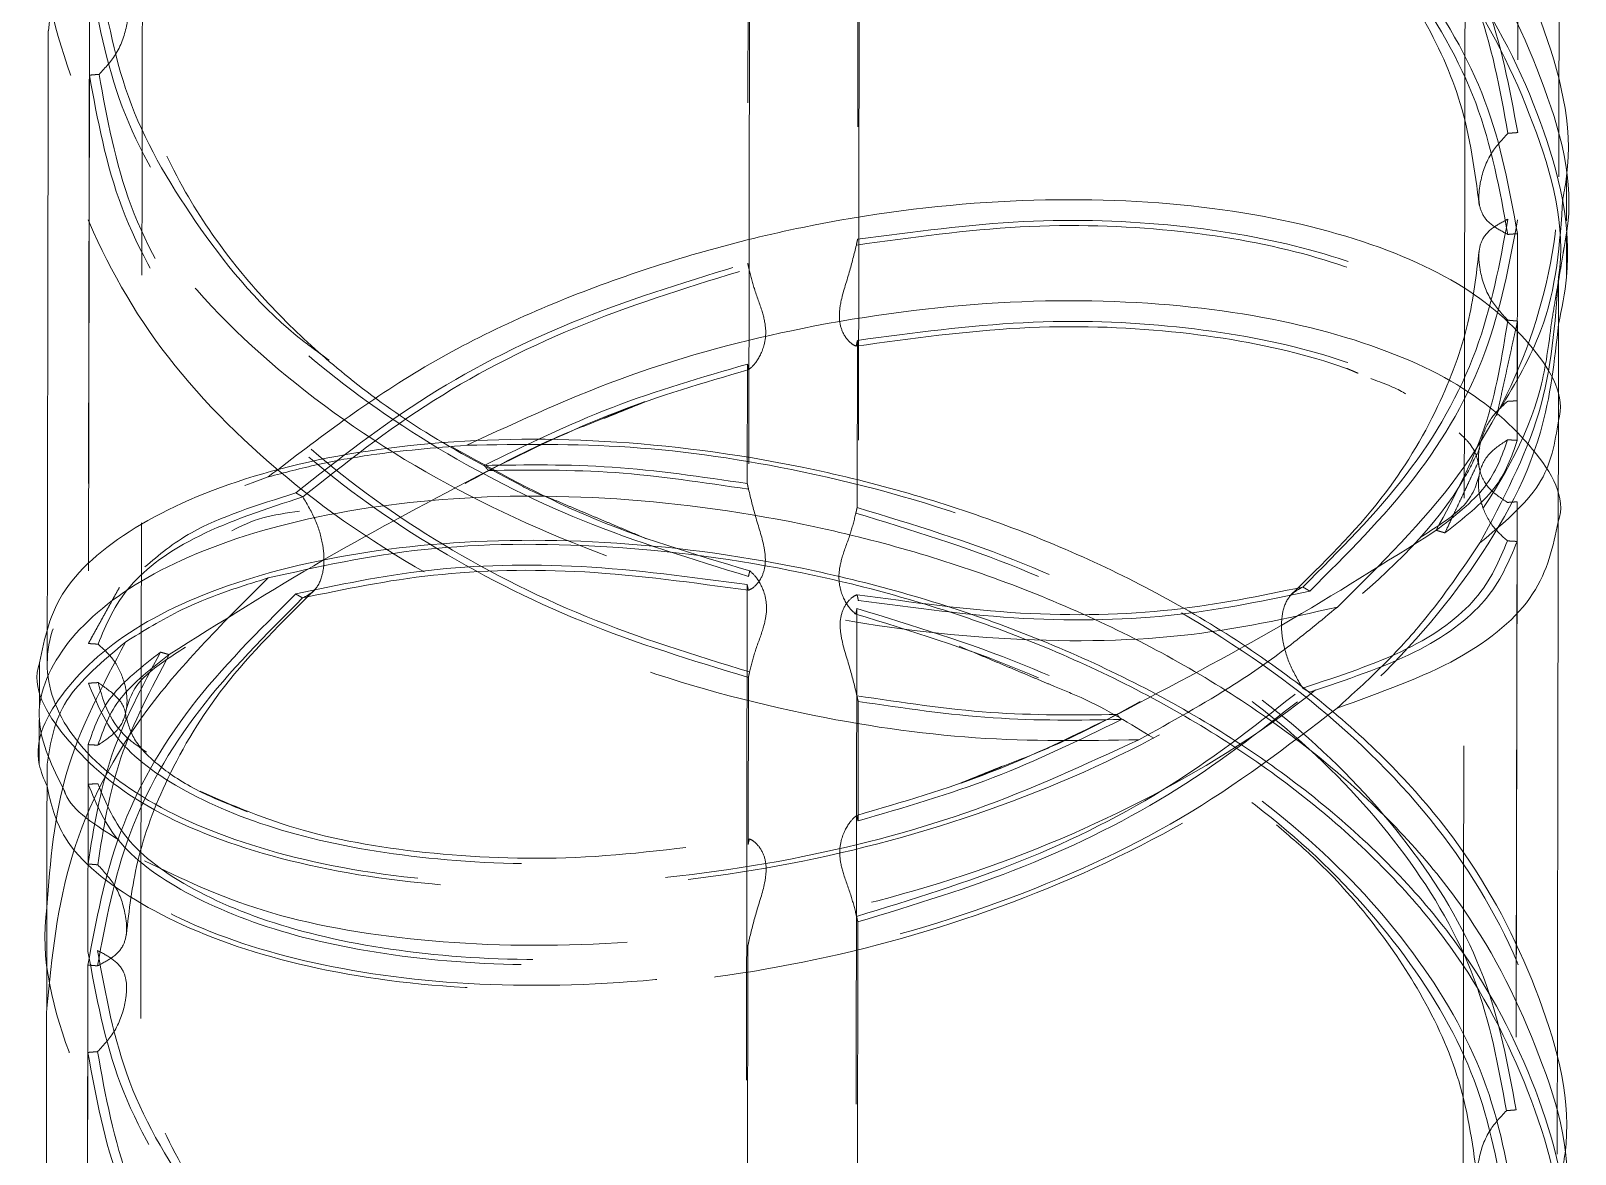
# Model space of a CAD drawing. Header units: millimetres. Extents: x 11 to 421, y 5 to 275.
# Drawn here: x 154.22 to 158.176, y 80.495 to 83.374 of the extents above; entities that cross this region are included whole.
import ezdxf

# ---------------------------------------------------------------- set-up
doc = ezdxf.new("R2010")
doc.units = ezdxf.units.MM
doc.linetypes.add('HIDDEN', pattern=[1.905, 1.27, -0.635])

msp = doc.modelspace()

# ---------------------------------------------------------------- linework, layer by layer
at = {"color": 7, "linetype": 'HIDDEN', "lineweight": 0}
for p, q in [((158.0315, 84.6714), (158.0289, 83.1132)), ((158.0316, 84.5698), (158.0288, 82.8893)), ((156.0592, 84.4593), (156.0565, 82.7788)), ((156.3406, 84.3978), (156.338, 82.8397)), ((156.3427, 83.5948), (156.34, 81.9143)), ((156.0611, 83.5339), (156.0586, 81.9758)), ((154.3703, 83.4843), (154.3676, 81.8038)), ((154.3702, 83.2603), (154.3677, 81.7022)), ((158.0285, 82.8542), (158.0278, 82.426)), ((158.0284, 82.6302), (158.0279, 82.3244)), ((156.3376, 82.5807), (156.3369, 82.1524)), ((156.056, 82.5198), (156.0555, 82.2139)), ((158.0274, 82.167), (158.0249, 80.6088)), ((158.0275, 82.0654), (158.0248, 80.3848)), ((156.0551, 81.9549), (156.0524, 80.2744)), ((156.3365, 81.8934), (156.334, 80.3352)), ((156.0582, 81.7168), (156.0575, 81.2885)), ((156.3396, 81.6553), (156.3391, 81.3494)), ((154.3672, 81.5448), (154.3667, 81.2389)), ((154.3673, 81.4432), (154.3666, 81.0149)), ((156.3386, 81.0904), (156.3359, 79.4099)), ((156.0571, 81.0295), (156.0545, 79.4714)), ((154.3663, 80.9799), (154.3635, 79.2994)), ((154.3662, 80.7559), (154.3636, 79.1978))]:
    msp.add_line(p, q, dxfattribs=at)
for points in [[(154.4706, 61.7929), (154.5338, 100.5951)], [(157.9221, 100.5916), (157.8589, 61.7894)], [(154.3702, 83.2603), (154.3951, 83.2624)], [(158.0289, 83.1132), (158.0041, 83.1112)], [(156.338, 82.8397), (156.3349, 82.825)], [(158.0037, 82.8521), (158.0285, 82.8542)], [(158.1257, 82.6867), (158.1537, 82.8531)], [(156.0596, 82.7647), (156.0565, 82.7788)], [(157.9755, 82.3884), (158.0284, 82.6302)], [(158.0284, 82.6302), (158.0036, 82.6324)], [(156.3344, 82.566), (156.3376, 82.5807)], [(156.056, 82.5198), (156.0592, 82.5057)], [(157.5901, 82.5092), (157.6204, 82.4963)], [(155.6881, 82.3809), (155.793, 82.4233)], [(158.003, 82.4244), (158.0278, 82.426)], [(158.0279, 82.3244), (158.0031, 82.326)], [(155.3925, 82.2472), (155.3814, 82.2602)], [(157.8426, 82.0874), (157.9262, 82.2651)], [(156.0555, 82.2139), (156.0587, 82.1992)], [(154.8992, 82.1899), (154.9169, 82.1796)], [(155.7968, 82.0725), (155.5523, 82.1755)], [(158.0274, 82.167), (158.0026, 82.1654)], [(156.3337, 82.1383), (156.3369, 82.1524)], [(157.8202, 82.0939), (157.8426, 82.0874)], [(158.0027, 82.0669), (158.0275, 82.0654)], [(156.0586, 81.9758), (156.0618, 81.9899)], [(154.4471, 81.9477), (154.3676, 81.8038)], [(154.8988, 81.9308), (154.9165, 81.9206)], [(156.0583, 81.9402), (156.0551, 81.9549)], [(156.3368, 81.9289), (156.34, 81.9143)], [(157.4963, 81.9383), (157.4786, 81.9486)], [(156.3365, 81.8934), (156.3333, 81.8793)], [(154.2623, 81.8101), (154.2623, 81.7539)], [(154.3924, 81.8022), (154.3676, 81.8038)], [(154.5749, 81.7753), (154.5525, 81.7817)], [(156.5983, 81.7967), (156.8428, 81.6937)], [(156.0614, 81.7309), (156.0582, 81.7168)], [(154.3677, 81.7022), (154.3925, 81.7037)], [(157.4959, 81.6793), (157.4782, 81.6896)], [(156.3396, 81.6553), (156.3364, 81.6699)], [(157.0026, 81.6219), (157.0138, 81.609)], [(154.3672, 81.5448), (154.392, 81.5432)], [(156.707, 81.4883), (156.6021, 81.4458)], [(154.3921, 81.4447), (154.3673, 81.4432)], [(156.3391, 81.3494), (156.3359, 81.3635)], [(156.0607, 81.3032), (156.0575, 81.2885)], [(154.3667, 81.2389), (154.3915, 81.2368)], [(156.3355, 81.1045), (156.3386, 81.0904)], [(156.0571, 81.0295), (156.0602, 81.0441)], [(154.3911, 80.9778), (154.3663, 80.9799)], [(154.3662, 80.7559), (154.391, 80.758)], [(158.0249, 80.6088), (158, 80.6067)]]:
    msp.add_open_spline(points, degree=1, dxfattribs=at)
at = {"color": 7, "linetype": 'Continuous', "lineweight": 15}
for points, knots in [([(158.1447, 82.9443), (158.1483, 82.9633), (158.1766, 83.1145), (158.1015, 83.4021), (157.9143, 83.7819), (157.5975, 84.1235), (157.1889, 84.41), (156.712, 84.6291), (156.2005, 84.7729), (155.6888, 84.8389), (155.2121, 84.8296), (154.8021, 84.7526), (154.4901, 84.6205), (154.2854, 84.4496), (154.2596, 84.3222), (154.2467, 84.2587)], [0, 0, 0, 0, 0.011837, 0.094219, 0.176597, 0.258972, 0.341347, 0.423725, 0.506107, 0.588497, 0.670896, 0.753306, 0.835717, 0.918116, 1, 1, 1, 1]), ([(158.1537, 82.8531), (158.1538, 82.8539), (158.1763, 82.987), (158.0991, 83.2564), (157.9146, 83.6361), (157.5971, 83.9777), (157.1887, 84.2642), (156.7118, 84.4833), (156.2003, 84.6271), (155.6886, 84.6931), (155.2117, 84.6837), (154.8024, 84.6068), (154.4877, 84.4746), (154.2926, 84.3036), (154.2183, 84.114), (154.2797, 83.992), (154.3097, 83.9325)], [0, 0, 0, 0, 0.000466, 0.077633, 0.154796, 0.231957, 0.309117, 0.38628, 0.463448, 0.540622, 0.617804, 0.694998, 0.772192, 0.849375, 0.926549, 1, 1, 1, 1]), ([(158.1337, 82.6222), (158.1418, 82.6622), (158.1767, 82.8344), (158.103, 83.1431), (157.9133, 83.5229), (157.5972, 83.8645), (157.1885, 84.151), (156.7116, 84.3701), (156.2001, 84.5139), (155.6884, 84.5799), (155.2115, 84.5705), (154.8026, 84.4937), (154.4863, 84.3614), (154.2968, 84.1906), (154.2231, 84.0424), (154.2578, 83.9611), (154.2658, 83.9425)], [0, 0, 0, 0, 0.024014, 0.10337, 0.182721, 0.262069, 0.341418, 0.420769, 0.500125, 0.579487, 0.658859, 0.738241, 0.817624, 0.896996, 0.976358, 1, 1, 1, 1]), ([(154.8322, 84.4762), (154.9606, 84.5051), (155.2175, 84.5629), (155.6948, 84.5679), (156.1998, 84.5024), (156.7065, 84.3587), (157.1784, 84.1409), (157.5827, 83.8563), (157.8966, 83.5171), (158.0806, 83.1402), (158.1532, 82.8732), (158.1337, 82.7413), (158.1336, 82.7408)], [0, 0, 0, 0, 0.1110966, 0.2221774, 0.3332453, 0.4443037, 0.5553556, 0.6664043, 0.777453, 0.8885049, 0.9995634, 1, 1, 1, 1]), ([(154.2652, 83.3738), (154.2784, 83.5055), (154.3048, 83.7694), (154.5025, 84.1492), (154.7223, 84.3672), (154.8322, 84.4762)], [0, 0, 0, 0, 0.332419, 0.666186, 1, 1, 1, 1]), ([(158.1541, 82.8866), (158.1541, 82.9054), (158.1542, 82.9432), (158.1543, 82.9809), (158.1543, 82.9998)], [0, 0, 0, 0, 0.500011, 1, 1, 1, 1]), ([(154.8285, 82.2308), (154.9571, 82.3293), (155.2142, 82.5263), (155.6918, 82.7401), (156.1971, 82.8833), (156.7042, 82.9483), (157.1764, 82.9391), (157.5811, 82.8631), (157.8953, 82.7325), (158.0797, 82.5641), (158.1525, 82.4368), (158.1331, 82.3746), (158.1331, 82.3743)], [0, 0, 0, 0, 0.1111, 0.222183, 0.333254, 0.444315, 0.55537, 0.666421, 0.777473, 0.888528, 0.999589, 1, 1, 1, 1]), ([(158.1539, 82.7408), (158.1539, 82.7597), (158.154, 82.7974), (158.154, 82.8351), (158.1541, 82.854)], [0, 0, 0, 0, 0.499989, 1, 1, 1, 1]), ([(155.3369, 82.3121), (155.4744, 82.3756), (155.7494, 82.5025), (156.2179, 82.626), (156.7035, 82.6895), (157.1761, 82.68), (157.5806, 82.6041), (157.8952, 82.4734), (158.0781, 82.3053), (158.1547, 82.1774), (158.1327, 82.1155), (158.1326, 82.1153)], [0, 0, 0, 0, 0.11337, 0.226694, 0.3555, 0.484299, 0.613094, 0.741889, 0.870688, 0.999494, 1, 1, 1, 1]), ([(158.1328, 82.1153), (158.1329, 82.1585), (158.1331, 82.2448), (158.1332, 82.3312), (158.1333, 82.3743)], [0, 0, 0, 0, 0.499995, 1, 1, 1, 1]), ([(158.1406, 80.4399), (158.1442, 80.4589), (158.1725, 80.6101), (158.0974, 80.8977), (157.9102, 81.2775), (157.5934, 81.6191), (157.1848, 81.9056), (156.708, 82.1247), (156.1964, 82.2685), (155.6847, 82.3345), (155.208, 82.3251), (154.798, 82.2482), (154.486, 82.1161), (154.2813, 81.9452), (154.2555, 81.8178), (154.2427, 81.7543)], [0, 0, 0, 0, 0.011837, 0.094219, 0.176597, 0.258972, 0.341347, 0.423725, 0.506107, 0.588497, 0.670896, 0.753306, 0.835717, 0.918116, 1, 1, 1, 1]), ([(155.5523, 82.1755), (155.5289, 82.184), (155.5046, 82.1928), (155.4831, 82.2048), (155.4825, 82.2052)], [0, 0, 0, 0, 0.968172, 1, 1, 1, 1]), ([(158.1496, 80.3487), (158.1497, 80.3495), (158.1722, 80.4826), (158.095, 80.752), (157.9105, 81.1316), (157.593, 81.4733), (157.1846, 81.7597), (156.7077, 81.9788), (156.1962, 82.1227), (155.6845, 82.1887), (155.2077, 82.1793), (154.7984, 82.1024), (154.4836, 81.9702), (154.2885, 81.7992), (154.2142, 81.6096), (154.2757, 81.4875), (154.3056, 81.428)], [0, 0, 0, 0, 0.000474, 0.077641, 0.154803, 0.231963, 0.309123, 0.386286, 0.463452, 0.540625, 0.617808, 0.695001, 0.772194, 0.849376, 0.926549, 1, 1, 1, 1]), ([(154.9086, 82.1433), (154.8754, 82.1385), (154.8059, 82.1284), (154.7594, 82.1051), (154.7351, 82.0929)], [0, 0, 0, 0, 0.478378, 1, 1, 1, 1]), ([(158.1296, 80.1178), (158.1377, 80.1578), (158.1726, 80.3299), (158.0989, 80.6387), (157.9092, 81.0185), (157.5931, 81.3601), (157.1844, 81.6466), (156.7075, 81.8656), (156.196, 82.0095), (155.6844, 82.0755), (155.2074, 82.0661), (154.7985, 81.9892), (154.4823, 81.857), (154.2927, 81.6862), (154.219, 81.538), (154.2538, 81.4567), (154.2617, 81.438)], [0, 0, 0, 0, 0.024014, 0.10337, 0.182721, 0.262069, 0.341418, 0.420769, 0.500125, 0.579487, 0.658859, 0.738241, 0.817624, 0.896996, 0.976358, 1, 1, 1, 1]), ([(154.8281, 81.9718), (154.9565, 82.0007), (155.2134, 82.0584), (155.6907, 82.0635), (156.1957, 81.998), (156.7024, 81.8543), (157.1743, 81.6364), (157.5786, 81.3519), (157.8925, 81.0126), (158.0766, 80.6357), (158.1492, 80.3688), (158.1296, 80.2369), (158.1296, 80.2364)], [0, 0, 0, 0, 0.111097, 0.222177, 0.333245, 0.444304, 0.555355, 0.666404, 0.777453, 0.888505, 0.999563, 1, 1, 1, 1]), ([(154.2611, 80.8694), (154.2743, 81.0011), (154.3007, 81.265), (154.4984, 81.6448), (154.7182, 81.8628), (154.8281, 81.9718)], [0, 0, 0, 0, 0.332419, 0.666186, 1, 1, 1, 1]), ([(154.463, 81.8075), (154.5087, 81.8362), (154.5821, 81.8821), (154.7097, 81.935), (154.7885, 81.9595), (154.8281, 81.9718)], [0, 0, 0, 0, 0.453025, 0.7254955, 1, 1, 1, 1]), ([(154.2615, 81.1284), (154.2702, 81.2447), (154.2877, 81.4778), (154.4045, 81.6974), (154.463, 81.8075)], [0, 0, 0, 0, 0.49878, 1, 1, 1, 1]), ([(154.2621, 81.4949), (154.2707, 81.5502), (154.288, 81.6613), (154.4046, 81.7587), (154.463, 81.8075)], [0, 0, 0, 0, 0.498779, 1, 1, 1, 1]), ([(154.2423, 81.7539), (154.2422, 81.7351), (154.2422, 81.6973), (154.2421, 81.6596), (154.2421, 81.6407)], [0, 0, 0, 0, 0.500011, 1, 1, 1, 1]), ([(154.242, 81.6081), (154.242, 81.5892), (154.2419, 81.5515), (154.2419, 81.5138), (154.2418, 81.4949)], [0, 0, 0, 0, 0.500011, 1, 1, 1, 1]), ([(154.2612, 81.1283), (154.2612, 81.0852), (154.261, 80.9989), (154.2609, 80.9125), (154.2608, 80.8694)], [0, 0, 0, 0, 0.500103, 1, 1, 1, 1])]:
    msp.add_open_spline(points, degree=3, knots=knots, dxfattribs=at)
at = {"color": 7, "linetype": 'HIDDEN', "lineweight": 0}
for points, knots in [([(155.341, 84.8165), (155.4784, 84.8187), (155.7532, 84.8232), (156.2213, 84.7548), (156.7067, 84.618), (157.1787, 84.3998), (157.5838, 84.1153), (157.8946, 83.7762), (158.0899, 83.3987), (158.1568, 83.0012), (158.0886, 82.6047), (157.8982, 82.2244), (157.6774, 82.0064), (157.567, 81.8973)], [0, 0, 0, 0, 0.081797, 0.16356, 0.256495, 0.349423, 0.44235, 0.535276, 0.628205, 0.721139, 0.814081, 0.907034, 1, 1, 1, 1]), ([(158.0289, 83.1132), (158.008, 83.2276), (157.9662, 83.4563), (157.7781, 83.7796), (157.5098, 84.0726), (157.1667, 84.3223), (156.7708, 84.5257), (156.4843, 84.6131), (156.341, 84.6568)], [0, 0, 0, 0, 0.1667457, 0.3333968, 0.5000001, 0.6666032, 0.8332546, 1, 1, 1, 1]), ([(158.0041, 83.1112), (157.9836, 83.2245), (157.9425, 83.4512), (157.7569, 83.7718), (157.492, 84.0623), (157.1532, 84.3101), (156.7623, 84.5121), (156.4793, 84.5992), (156.3378, 84.6427)], [0, 0, 0, 0, 0.166745, 0.333396, 0.5, 0.666604, 0.833255, 1, 1, 1, 1]), ([(158.0037, 82.8521), (157.9831, 82.9655), (157.942, 83.1922), (157.7565, 83.5127), (157.4916, 83.8033), (157.1527, 84.0511), (156.7618, 84.2531), (156.4789, 84.3402), (156.3374, 84.3837)], [0, 0, 0, 0, 0.166745, 0.333396, 0.5, 0.666604, 0.833255, 1, 1, 1, 1]), ([(158.0285, 82.8542), (158.0076, 82.9686), (157.9658, 83.1973), (157.7777, 83.5206), (157.5094, 83.8135), (157.1663, 84.0633), (156.7704, 84.2667), (156.4839, 84.3541), (156.3406, 84.3978)], [0, 0, 0, 0, 0.1667457, 0.333397, 0.5, 0.666603, 0.8332546, 1, 1, 1, 1]), ([(157.4148, 83.8437), (157.449, 83.8144), (157.5382, 83.7381), (157.6659, 83.594), (157.7949, 83.4047), (157.8978, 83.1782), (157.9192, 83.0143), (157.9305, 82.9274)], [0, 0, 0, 0, 0.109408, 0.284952, 0.492622, 0.7308, 1, 1, 1, 1]), ([(157.567, 81.8973), (157.4386, 81.8685), (157.1817, 81.8107), (156.7044, 81.8056), (156.1994, 81.8712), (155.6927, 82.0149), (155.2208, 82.2327), (154.8165, 82.5173), (154.5026, 82.8565), (154.3186, 83.2335), (154.2459, 83.5002), (154.2655, 83.6323), (154.2655, 83.6328)], [0, 0, 0, 0, 0.111097, 0.222177, 0.333245, 0.444304, 0.555356, 0.666404, 0.777453, 0.888505, 0.999563, 1, 1, 1, 1]), ([(156.0586, 81.9758), (155.9153, 82.0195), (155.6288, 82.1069), (155.2329, 82.3103), (154.8898, 82.56), (154.6215, 82.853), (154.4334, 83.1763), (154.3916, 83.405), (154.3707, 83.5193)], [0, 0, 0, 0, 0.166746, 0.333397, 0.5, 0.666603, 0.833255, 1, 1, 1, 1]), ([(154.3951, 83.2624), (154.4112, 83.2797), (154.4457, 83.3168), (154.4666, 83.3816), (154.4717, 83.4353), (154.4619, 83.4729), (154.4372, 83.4992), (154.4087, 83.5144), (154.3955, 83.5214)], [0, 0, 0, 0, 0.192991, 0.414912, 0.55073, 0.687183, 0.854963, 1, 1, 1, 1]), ([(154.9844, 82.5299), (154.9626, 82.5456), (154.8274, 82.6426), (154.6463, 82.8633), (154.4563, 83.1808), (154.4158, 83.4079), (154.3955, 83.5214)], [0, 0, 0, 0, 0.06021, 0.373356, 0.68659, 1, 1, 1, 1]), ([(155.4825, 82.2052), (155.3971, 82.2504), (155.2373, 82.3348), (155.0403, 82.476), (154.877, 82.6205), (154.7328, 82.7792), (154.6045, 82.969), (154.5013, 83.1954), (154.48, 83.3592), (154.4687, 83.4462)], [0, 0, 0, 0, 0.14987, 0.280372, 0.392349, 0.512123, 0.653815, 0.816325, 1, 1, 1, 1]), ([(157.0582, 81.5571), (156.9208, 81.5549), (156.646, 81.5504), (156.1779, 81.6188), (155.6926, 81.7556), (155.2203, 81.9738), (154.8162, 82.2583), (154.5019, 82.5975), (154.3194, 82.9744), (154.2429, 83.2415), (154.2651, 83.3733), (154.2652, 83.3738)], [0, 0, 0, 0, 0.11337, 0.226694, 0.3555, 0.484299, 0.613094, 0.741889, 0.870688, 0.999495, 1, 1, 1, 1]), ([(156.0582, 81.7168), (155.9149, 81.7605), (155.6283, 81.8479), (155.2325, 82.0513), (154.8894, 82.301), (154.621, 82.5939), (154.433, 82.9173), (154.3912, 83.146), (154.3702, 83.2603)], [0, 0, 0, 0, 0.166746, 0.333397, 0.5, 0.666603, 0.833255, 1, 1, 1, 1]), ([(156.0614, 81.7309), (155.9199, 81.7744), (155.6369, 81.8614), (155.246, 82.0635), (154.9072, 82.3113), (154.6423, 82.6018), (154.4567, 82.9224), (154.4156, 83.1491), (154.3951, 83.2624)], [0, 0, 0, 0, 0.166745, 0.333396, 0.5, 0.666604, 0.833255, 1, 1, 1, 1]), ([(158.0041, 83.1112), (157.988, 83.0939), (157.9535, 83.0568), (157.9326, 82.992), (157.9275, 82.9383), (157.9373, 82.9007), (157.962, 82.8744), (157.9905, 82.8592), (158.0037, 82.8521)], [0, 0, 0, 0, 0.192991, 0.414919, 0.550736, 0.687181, 0.854968, 1, 1, 1, 1]), ([(157.9845, 82.4057), (158.0232, 82.4712), (158.1246, 82.6433), (158.137, 82.8292), (158.1447, 82.9443)], [0, 0, 0, 0, 0.3810895, 1, 1, 1, 1]), ([(156.3349, 82.825), (156.4765, 82.8444), (156.7596, 82.8832), (157.1508, 82.8696), (157.4899, 82.81), (157.7551, 82.7079), (157.941, 82.5757), (157.9823, 82.4749), (158.003, 82.4244)], [0, 0, 0, 0, 0.166745, 0.333396, 0.5, 0.666604, 0.833255, 1, 1, 1, 1]), ([(156.338, 82.8397), (156.4815, 82.8588), (156.7682, 82.8971), (157.1643, 82.8819), (157.5078, 82.8203), (157.7764, 82.7156), (157.9648, 82.5805), (158.0068, 82.4775), (158.0278, 82.426)], [0, 0, 0, 0, 0.166746, 0.333397, 0.5, 0.666603, 0.833254, 1, 1, 1, 1]), ([(157.4786, 81.9486), (157.5723, 82.0423), (157.7596, 82.2297), (157.9413, 82.5523), (157.9831, 82.7784), (158.004, 82.8914)], [0, 0, 0, 0, 0.333482, 0.666785, 1, 1, 1, 1]), ([(157.4963, 81.9383), (157.5912, 82.0328), (157.7809, 82.2218), (157.965, 82.5472), (158.0076, 82.7752), (158.0288, 82.8893)], [0, 0, 0, 0, 0.333483, 0.666785, 1, 1, 1, 1]), ([(158.0036, 82.6324), (157.9876, 82.6497), (157.9531, 82.6869), (157.9324, 82.7518), (157.9275, 82.8055), (157.9374, 82.8431), (157.9622, 82.8693), (157.9908, 82.8844), (158.004, 82.8914)], [0, 0, 0, 0, 0.192989, 0.415246, 0.551026, 0.687448, 0.85499, 1, 1, 1, 1]), ([(156.3349, 82.825), (156.3292, 82.8017), (156.317, 82.7517), (156.2947, 82.6877), (156.2892, 82.6342), (156.3, 82.596), (156.3211, 82.5718), (156.3302, 82.5679), (156.3344, 82.566)], [0, 0, 0, 0, 0.192989, 0.414912, 0.550731, 0.687183, 0.854963, 1, 1, 1, 1]), ([(157.9301, 82.8107), (157.923, 82.7489), (157.9077, 82.6155), (157.8269, 82.4002), (157.6844, 82.161), (157.53, 82.0089), (157.4482, 81.9283)], [0, 0, 0, 0, 0.200739, 0.433698, 0.699689, 1, 1, 1, 1]), ([(154.8992, 82.1899), (155.0085, 82.276), (155.227, 82.4482), (155.6273, 82.6484), (155.9134, 82.7353), (156.0565, 82.7788)], [0, 0, 0, 0, 0.333483, 0.666784, 1, 1, 1, 1]), ([(154.9169, 82.1796), (155.0248, 82.2651), (155.2406, 82.436), (155.6359, 82.6348), (155.9184, 82.7214), (156.0596, 82.7647)], [0, 0, 0, 0, 0.333482, 0.666784, 1, 1, 1, 1]), ([(156.0592, 82.5057), (156.0649, 82.5104), (156.0771, 82.5206), (156.0994, 82.5606), (156.1049, 82.6082), (156.0941, 82.6579), (156.073, 82.7106), (156.0639, 82.7475), (156.0596, 82.7647)], [0, 0, 0, 0, 0.192997, 0.415247, 0.551029, 0.68745, 0.854995, 1, 1, 1, 1]), ([(158.1336, 82.7408), (158.1249, 82.6245), (158.1074, 82.3914), (157.9907, 82.1717), (157.9322, 82.0616)], [0, 0, 0, 0, 0.498779, 1, 1, 1, 1]), ([(154.2617, 81.438), (154.272, 81.3933), (154.2967, 81.2849), (154.4877, 81.1309), (154.7983, 80.9978), (155.2089, 80.92), (155.6857, 80.9095), (156.1977, 80.9743), (156.7097, 81.1171), (157.1866, 81.3352), (157.5975, 81.6209), (157.9081, 81.9621), (158.0988, 82.3031), (158.1235, 82.5293), (158.1337, 82.6222)], [0, 0, 0, 0, 0.061583, 0.149294, 0.237003, 0.324711, 0.412422, 0.500138, 0.587861, 0.675595, 0.763341, 0.851087, 0.938821, 1, 1, 1, 1]), ([(154.5118, 81.2472), (154.6062, 81.2014), (154.7971, 81.1086), (155.2104, 81.0337), (155.6855, 81.0226), (156.1979, 81.0875), (156.7099, 81.2302), (157.1867, 81.4484), (157.5982, 81.734), (157.9063, 82.0755), (158.0848, 82.3806), (158.1084, 82.5695), (158.1154, 82.6255)], [0, 0, 0, 0, 0.1038264, 0.2102323, 0.3166412, 0.4230563, 0.5294805, 0.6359169, 0.7423685, 0.8488201, 0.9552565, 1, 1, 1, 1]), ([(156.3344, 82.566), (156.476, 82.5854), (156.7592, 82.6242), (157.1504, 82.6105), (157.4895, 82.551), (157.7547, 82.4489), (157.9406, 82.3167), (157.9819, 82.2159), (158.0026, 82.1654)], [0, 0, 0, 0, 0.1667453, 0.3333962, 0.5, 0.6666038, 0.8332552, 1, 1, 1, 1]), ([(156.3376, 82.5807), (156.481, 82.5998), (156.7678, 82.6381), (157.1639, 82.6229), (157.5073, 82.5613), (157.776, 82.4566), (157.9644, 82.3215), (158.0064, 82.2185), (158.0274, 82.167)], [0, 0, 0, 0, 0.166746, 0.333397, 0.5, 0.666603, 0.833254, 1, 1, 1, 1]), ([(157.8202, 82.0939), (157.8668, 82.1812), (157.9601, 82.3556), (157.9891, 82.5402), (158.0036, 82.6324)], [0, 0, 0, 0, 0.500408, 1, 1, 1, 1]), ([(155.3814, 82.2602), (155.4894, 82.3129), (155.7054, 82.4183), (155.9392, 82.486), (156.056, 82.5198)], [0, 0, 0, 0, 0.50041, 1, 1, 1, 1]), ([(155.3925, 82.2472), (155.4992, 82.2997), (155.7126, 82.4045), (155.9438, 82.472), (156.0592, 82.5057)], [0, 0, 0, 0, 0.500409, 1, 1, 1, 1]), ([(157.6526, 82.4827), (157.6837, 82.4713), (157.7179, 82.4587), (157.7394, 82.4452), (157.7414, 82.4439)], [0, 0, 0, 0, 0.9086465, 1, 1, 1, 1]), ([(158.0026, 82.1654), (157.9865, 82.1762), (157.9521, 82.1993), (157.9314, 82.2385), (157.9264, 82.2859), (157.9364, 82.3361), (157.9612, 82.3868), (157.9897, 82.4125), (158.003, 82.4244)], [0, 0, 0, 0, 0.192995, 0.414918, 0.550737, 0.687189, 0.854969, 1, 1, 1, 1]), ([(155.3329, 82.2139), (155.4053, 82.2534), (155.5189, 82.3154), (155.6431, 82.3635), (155.6881, 82.3809)], [0, 0, 0, 0, 0.637924, 1, 1, 1, 1]), ([(158.1331, 82.3743), (158.1244, 82.3189), (158.1071, 82.2079), (157.9905, 82.1105), (157.9322, 82.0616)], [0, 0, 0, 0, 0.498845, 1, 1, 1, 1]), ([(158.0031, 82.326), (157.9887, 82.2847), (157.9598, 82.2021), (157.8667, 82.13), (157.8202, 82.0939)], [0, 0, 0, 0, 0.499592, 1, 1, 1, 1]), ([(158.0279, 82.3244), (158.0133, 82.2822), (157.9839, 82.198), (157.8897, 82.1243), (157.8426, 82.0874)], [0, 0, 0, 0, 0.49959, 1, 1, 1, 1]), ([(157.879, 82.3434), (157.888, 82.3351), (157.9201, 82.3051), (157.9261, 82.276), (157.9304, 82.255)], [0, 0, 0, 0, 0.279773, 1, 1, 1, 1]), ([(158.0031, 82.326), (157.987, 82.3152), (157.9524, 82.2921), (157.9316, 82.2529), (157.9265, 82.2055), (157.9363, 82.1554), (157.9609, 82.1047), (157.9894, 82.0789), (158.0027, 82.0669)], [0, 0, 0, 0, 0.19299, 0.41524, 0.551022, 0.687444, 0.854988, 1, 1, 1, 1]), ([(154.2427, 81.7543), (154.2425, 81.7539), (154.2201, 81.6908), (154.2976, 81.5609), (154.4824, 81.3899), (154.8002, 81.2568), (155.209, 81.179), (155.6862, 81.1685), (156.1982, 81.2333), (156.7096, 81.3762), (157.189, 81.5937), (157.5905, 81.8817), (157.8445, 82.1264), (157.9194, 82.2789), (157.9322, 82.3048)], [0, 0, 0, 0, 0.000601, 0.098525, 0.196443, 0.294358, 0.392273, 0.490191, 0.588115, 0.686047, 0.783991, 0.881948, 0.979906, 1, 1, 1, 1]), ([(155.3369, 82.3121), (155.2536, 82.3052), (155.1202, 82.2941), (154.9535, 82.2638), (154.8703, 82.2419), (154.8285, 82.2308)], [0, 0, 0, 0, 0.453025, 0.725496, 1, 1, 1, 1]), ([(156.0618, 81.9899), (155.9194, 82.0325), (155.6507, 82.1129), (155.4112, 82.2456), (155.2985, 82.308)], [0, 0, 0, 0, 0.529825, 1, 1, 1, 1]), ([(155.3369, 82.3121), (155.4743, 82.3143), (155.7491, 82.3188), (156.2172, 82.2503), (156.7026, 82.1136), (157.1746, 81.8954), (157.5797, 81.6108), (157.8905, 81.2718), (158.0858, 80.8943), (158.1527, 80.4967), (158.0845, 80.1003), (157.8941, 79.72), (157.6734, 79.5019), (157.563, 79.3929)], [0, 0, 0, 0, 0.081797, 0.163561, 0.256495, 0.349424, 0.44235, 0.535276, 0.628205, 0.721139, 0.814081, 0.907034, 1, 1, 1, 1]), ([(154.9712, 82.0185), (154.9714, 82.0187), (155.1078, 82.0974), (155.2503, 82.1724), (155.3925, 82.2472)], [0, 0, 0, 0, 0.002077, 1, 1, 1, 1]), ([(156.0555, 82.2139), (155.9388, 82.2309), (155.7051, 82.265), (155.4893, 82.2618), (155.3814, 82.2602)], [0, 0, 0, 0, 0.49959, 1, 1, 1, 1]), ([(156.0587, 82.1992), (155.9433, 82.2165), (155.7124, 82.2509), (155.4992, 82.2485), (155.3925, 82.2472)], [0, 0, 0, 0, 0.4995914, 1, 1, 1, 1]), ([(157.0582, 81.5571), (156.9207, 81.4936), (156.6457, 81.3666), (156.1773, 81.2432), (155.6916, 81.1796), (155.2192, 81.1892), (154.8138, 81.2651), (154.5026, 81.3956), (154.307, 81.5644), (154.2397, 81.7534), (154.3076, 81.9411), (154.4976, 82.1127), (154.7182, 82.1914), (154.8285, 82.2308)], [0, 0, 0, 0, 0.081797, 0.163561, 0.256495, 0.349423, 0.44235, 0.535276, 0.628204, 0.721139, 0.814081, 0.907034, 1, 1, 1, 1]), ([(156.0587, 82.1992), (156.0643, 82.1759), (156.0764, 82.1258), (156.0985, 82.0617), (156.1039, 82.0083), (156.093, 81.9701), (156.0718, 81.946), (156.0626, 81.9421), (156.0583, 81.9402)], [0, 0, 0, 0, 0.192994, 0.415244, 0.551025, 0.687447, 0.85499, 1, 1, 1, 1]), ([(157.9303, 82.2348), (157.9221, 82.2065), (157.9082, 82.1582), (157.8165, 82.0992), (157.7786, 82.0748)], [0, 0, 0, 0, 0.587132, 1, 1, 1, 1]), ([(154.9169, 82.1796), (154.8233, 82.1488), (154.6363, 82.0871), (154.4549, 81.953), (154.4132, 81.8525), (154.3924, 81.8022)], [0, 0, 0, 0, 0.333482, 0.666784, 1, 1, 1, 1]), ([(154.8992, 82.1899), (154.8013, 82.159), (154.6387, 82.1077), (154.5483, 82.0306), (154.5123, 82)], [0, 0, 0, 0, 0.6021154, 1, 1, 1, 1]), ([(154.9169, 82.1796), (154.9285, 82.16), (154.9518, 82.1207), (154.9679, 82.0643), (154.9712, 82.0314), (154.9712, 82.0189), (154.9712, 82.0185)], [0, 0, 0, 0, 0.3730245, 0.7460554, 0.9933801, 1, 1, 1, 1]), ([(156.3333, 81.8793), (156.3277, 81.884), (156.3156, 81.8942), (156.2935, 81.9342), (156.2881, 81.9818), (156.2991, 82.0315), (156.3203, 82.0842), (156.3295, 82.1212), (156.3337, 82.1383)], [0, 0, 0, 0, 0.192997, 0.414917, 0.550735, 0.687188, 0.854968, 1, 1, 1, 1]), ([(158, 80.6067), (157.9795, 80.7201), (157.9384, 80.9467), (157.7528, 81.2673), (157.4879, 81.5578), (157.1491, 81.8057), (156.7582, 82.0077), (156.4752, 82.0948), (156.3337, 82.1383)], [0, 0, 0, 0, 0.166745, 0.333396, 0.5, 0.666604, 0.833255, 1, 1, 1, 1]), ([(158.0249, 80.6088), (158.0039, 80.7232), (157.9621, 80.9519), (157.7741, 81.2752), (157.5057, 81.5681), (157.1626, 81.8178), (156.7668, 82.0213), (156.4802, 82.1087), (156.3369, 82.1524)], [0, 0, 0, 0, 0.166746, 0.333397, 0.5, 0.666603, 0.833255, 1, 1, 1, 1]), ([(157.4239, 81.8506), (157.4242, 81.8508), (157.5606, 81.9295), (157.6905, 82.0118), (157.8202, 82.0939)], [0, 0, 0, 0, 0.002077, 1, 1, 1, 1]), ([(158.1326, 82.1153), (158.1195, 82.0529), (158.0933, 81.9278), (157.896, 81.7565), (157.6764, 81.6777), (157.5666, 81.6383)], [0, 0, 0, 0, 0.332419, 0.666186, 1, 1, 1, 1]), ([(158.0027, 82.0669), (157.9819, 82.0167), (157.9402, 81.9162), (157.7588, 81.782), (157.5718, 81.7204), (157.4782, 81.6896)], [0, 0, 0, 0, 0.3332157, 0.6665174, 1, 1, 1, 1]), ([(158.0275, 82.0654), (158.0063, 82.014), (157.964, 81.9114), (157.7801, 81.7743), (157.5907, 81.711), (157.4959, 81.6793)], [0, 0, 0, 0, 0.333215, 0.666517, 1, 1, 1, 1]), ([(157.9322, 82.0616), (157.8863, 81.994), (157.8129, 81.8856), (157.6851, 81.7459), (157.6062, 81.6743), (157.5666, 81.6383)], [0, 0, 0, 0, 0.4530246, 0.7254965, 1, 1, 1, 1]), ([(154.9712, 82.0185), (154.9709, 82.0184), (154.8346, 81.9397), (154.7046, 81.8574), (154.5749, 81.7753)], [0, 0, 0, 0, 0.002077, 1, 1, 1, 1]), ([(156.0551, 81.9549), (155.9122, 81.9741), (155.6263, 82.0126), (155.2263, 82.0007), (155.008, 81.9541), (154.8988, 81.9308)], [0, 0, 0, 0, 0.333216, 0.6665174, 1, 1, 1, 1]), ([(154.9165, 81.9206), (154.9281, 81.9267), (154.9515, 81.939), (154.9678, 81.9766), (154.9711, 82.0057), (154.9712, 82.0182), (154.9712, 82.0185)], [0, 0, 0, 0, 0.373034, 0.746058, 0.993396, 1, 1, 1, 1]), ([(156.0583, 81.9402), (155.9172, 81.9597), (155.6349, 81.9986), (155.2398, 81.9883), (155.0243, 81.9432), (154.9165, 81.9206)], [0, 0, 0, 0, 0.3332159, 0.6665176, 1, 1, 1, 1]), ([(156.0618, 81.9899), (156.0674, 81.9852), (156.0795, 81.975), (156.1016, 81.9349), (156.107, 81.8873), (156.096, 81.8377), (156.0748, 81.785), (156.0656, 81.748), (156.0614, 81.7309)], [0, 0, 0, 0, 0.1929904, 0.4149187, 0.5507361, 0.6871814, 0.8549682, 1, 1, 1, 1]), ([(154.3663, 80.9799), (154.3875, 81.0939), (154.4301, 81.322), (154.6142, 81.6474), (154.8039, 81.8363), (154.8988, 81.9308)], [0, 0, 0, 0, 0.333216, 0.666517, 1, 1, 1, 1]), ([(154.465, 81.0585), (154.4721, 81.1202), (154.4874, 81.2536), (154.5682, 81.469), (154.7108, 81.7082), (154.8651, 81.8602), (154.9469, 81.9409)], [0, 0, 0, 0, 0.200739, 0.433698, 0.699689, 1, 1, 1, 1]), ([(156.3364, 81.6699), (156.3308, 81.6932), (156.3187, 81.7433), (156.2966, 81.8075), (156.2912, 81.8609), (156.3021, 81.8991), (156.3233, 81.9232), (156.3325, 81.9271), (156.3368, 81.9289)], [0, 0, 0, 0, 0.192989, 0.415246, 0.551026, 0.687448, 0.854991, 1, 1, 1, 1]), ([(157.4786, 81.9486), (157.3708, 81.926), (157.1553, 81.8809), (156.7602, 81.8705), (156.4779, 81.9095), (156.3368, 81.9289)], [0, 0, 0, 0, 0.333482, 0.666785, 1, 1, 1, 1]), ([(157.4963, 81.9383), (157.3871, 81.915), (157.1688, 81.8685), (156.7688, 81.8566), (156.4829, 81.8951), (156.34, 81.9143)], [0, 0, 0, 0, 0.333483, 0.666785, 1, 1, 1, 1]), ([(157.4786, 81.9486), (157.467, 81.9424), (157.4436, 81.9301), (157.4273, 81.8926), (157.424, 81.8635), (157.4239, 81.851), (157.4239, 81.8506)], [0, 0, 0, 0, 0.373022, 0.746058, 0.993396, 1, 1, 1, 1]), ([(154.3911, 80.9778), (154.412, 81.0908), (154.4538, 81.3169), (154.6355, 81.6394), (154.8228, 81.8269), (154.9165, 81.9206)], [0, 0, 0, 0, 0.333216, 0.666517, 1, 1, 1, 1]), ([(158.0244, 80.3498), (158.0035, 80.4642), (157.9617, 80.6929), (157.7736, 81.0162), (157.5053, 81.3091), (157.1622, 81.5588), (156.7663, 81.7623), (156.4798, 81.8497), (156.3365, 81.8934)], [0, 0, 0, 0, 0.166746, 0.333397, 0.5, 0.666603, 0.833255, 1, 1, 1, 1]), ([(157.0582, 81.5571), (157.1415, 81.603), (157.275, 81.6765), (157.4419, 81.7936), (157.5252, 81.8627), (157.567, 81.8973)], [0, 0, 0, 0, 0.4530244, 0.7254952, 1, 1, 1, 1]), ([(157.9996, 80.3477), (157.979, 80.4611), (157.938, 80.6877), (157.7524, 81.0083), (157.4875, 81.2988), (157.1487, 81.5467), (156.7578, 81.7487), (156.4748, 81.8358), (156.3333, 81.8793)], [0, 0, 0, 0, 0.166745, 0.333396, 0.5, 0.666604, 0.833255, 1, 1, 1, 1]), ([(157.4239, 81.8506), (157.4237, 81.8505), (157.2874, 81.7718), (157.1449, 81.6968), (157.0026, 81.6219)], [0, 0, 0, 0, 0.002077, 1, 1, 1, 1]), ([(157.4782, 81.6896), (157.4666, 81.7092), (157.4433, 81.7485), (157.4272, 81.8049), (157.4239, 81.8377), (157.4239, 81.8503), (157.4239, 81.8506)], [0, 0, 0, 0, 0.3730301, 0.7460517, 0.9933964, 1, 1, 1, 1]), ([(154.3667, 81.2389), (154.3814, 81.3319), (154.411, 81.5179), (154.5053, 81.6938), (154.5525, 81.7817)], [0, 0, 0, 0, 0.4995903, 1, 1, 1, 1]), ([(154.5525, 81.7817), (154.5054, 81.7449), (154.4112, 81.6712), (154.3819, 81.5869), (154.3672, 81.5448)], [0, 0, 0, 0, 0.50041, 1, 1, 1, 1]), ([(154.3915, 81.2368), (154.406, 81.329), (154.435, 81.5135), (154.5283, 81.688), (154.5749, 81.7753)], [0, 0, 0, 0, 0.499591, 1, 1, 1, 1]), ([(154.392, 81.5432), (154.4081, 81.554), (154.4427, 81.577), (154.4635, 81.6162), (154.4686, 81.6636), (154.4588, 81.7138), (154.4342, 81.7645), (154.4057, 81.7903), (154.3924, 81.8022)], [0, 0, 0, 0, 0.192997, 0.415247, 0.551029, 0.68745, 0.854995, 1, 1, 1, 1]), ([(154.5749, 81.7753), (154.5284, 81.7392), (154.4353, 81.6671), (154.4064, 81.5845), (154.392, 81.5432)], [0, 0, 0, 0, 0.500409, 1, 1, 1, 1]), ([(154.4648, 81.6343), (154.473, 81.6627), (154.4869, 81.7109), (154.5786, 81.77), (154.6165, 81.7944)], [0, 0, 0, 0, 0.587132, 1, 1, 1, 1]), ([(154.3677, 81.7022), (154.3887, 81.6507), (154.4307, 81.5477), (154.6191, 81.4126), (154.8878, 81.3078), (155.2312, 81.2462), (155.6273, 81.2311), (155.9141, 81.2694), (156.0575, 81.2885)], [0, 0, 0, 0, 0.166746, 0.333397, 0.5, 0.666603, 0.833254, 1, 1, 1, 1]), ([(154.3925, 81.7037), (154.4083, 81.6928), (154.4423, 81.6693), (154.4622, 81.639), (154.4639, 81.6136), (154.4641, 81.6098)], [0, 0, 0, 0, 0.424665, 0.913001, 1, 1, 1, 1]), ([(154.3925, 81.7037), (154.4071, 81.652), (154.425, 81.5883), (154.5018, 81.5356), (154.5161, 81.5257)], [0, 0, 0, 0, 0.813591, 1, 1, 1, 1]), ([(156.3355, 81.1045), (156.4767, 81.1478), (156.7592, 81.2344), (157.1545, 81.4332), (157.3703, 81.6041), (157.4782, 81.6896)], [0, 0, 0, 0, 0.333216, 0.666517, 1, 1, 1, 1]), ([(156.8428, 81.6937), (156.8656, 81.6844), (156.9564, 81.6476), (157.0366, 81.5982), (157.0966, 81.5612)], [0, 0, 0, 0, 0.251404, 1, 1, 1, 1]), ([(157.0026, 81.6219), (156.8959, 81.6207), (156.6827, 81.6182), (156.4518, 81.6527), (156.3364, 81.6699)], [0, 0, 0, 0, 0.500408, 1, 1, 1, 1]), ([(156.3386, 81.0904), (156.4817, 81.1339), (156.7678, 81.2208), (157.1681, 81.4209), (157.3866, 81.5932), (157.4959, 81.6793)], [0, 0, 0, 0, 0.3332151, 0.6665169, 1, 1, 1, 1]), ([(157.0138, 81.609), (156.9058, 81.6074), (156.69, 81.6041), (156.4563, 81.6382), (156.3396, 81.6553)], [0, 0, 0, 0, 0.50041, 1, 1, 1, 1]), ([(157.0622, 81.6552), (156.9898, 81.6157), (156.8762, 81.5538), (156.752, 81.5057), (156.707, 81.4883)], [0, 0, 0, 0, 0.637924, 1, 1, 1, 1]), ([(157.5666, 81.6383), (157.438, 81.5398), (157.1809, 81.3429), (156.7033, 81.129), (156.198, 80.9858), (155.691, 80.9209), (155.2187, 80.9301), (154.814, 81.0061), (154.4998, 81.1367), (154.3154, 81.305), (154.2426, 81.4325), (154.262, 81.4946), (154.2621, 81.4949)], [0, 0, 0, 0, 0.111097, 0.222177, 0.333245, 0.444304, 0.555356, 0.666404, 0.777453, 0.888505, 0.999563, 1, 1, 1, 1]), ([(154.7747, 81.3728), (154.7343, 81.3889), (154.6432, 81.4251), (154.5502, 81.4861), (154.4831, 81.551), (154.4708, 81.5931), (154.4647, 81.6142)], [0, 0, 0, 0, 0.21011, 0.474461, 0.73758, 1, 1, 1, 1]), ([(156.3359, 81.3635), (156.4513, 81.3972), (156.6825, 81.4647), (156.8959, 81.5695), (157.0026, 81.6219)], [0, 0, 0, 0, 0.499591, 1, 1, 1, 1]), ([(156.3391, 81.3494), (156.4559, 81.3832), (156.6897, 81.4508), (156.9057, 81.5562), (157.0138, 81.609)], [0, 0, 0, 0, 0.49959, 1, 1, 1, 1]), ([(154.3056, 81.428), (154.3066, 81.425), (154.3224, 81.3775), (154.3866, 81.3375), (154.4467, 81.3001)], [0, 0, 0, 0, 0.063924, 1, 1, 1, 1]), ([(154.3673, 81.4432), (154.3883, 81.3917), (154.4303, 81.2887), (154.6187, 81.1536), (154.8873, 81.0488), (155.2308, 80.9872), (155.6269, 80.9721), (155.9137, 81.0104), (156.0571, 81.0295)], [0, 0, 0, 0, 0.166746, 0.333397, 0.5, 0.666603, 0.833255, 1, 1, 1, 1]), ([(154.3921, 81.4447), (154.4128, 81.3943), (154.4541, 81.2935), (154.64, 81.1613), (154.9052, 81.0591), (155.2443, 80.9996), (155.6355, 80.986), (155.9186, 81.0248), (156.0602, 81.0441)], [0, 0, 0, 0, 0.166745, 0.333396, 0.5, 0.666604, 0.833255, 1, 1, 1, 1]), ([(154.6537, 81.4253), (154.7365, 81.3891), (154.9021, 81.3168), (155.2457, 81.259), (155.6357, 81.2449), (155.919, 81.2837), (156.0607, 81.3032)], [0, 0, 0, 0, 0.24985, 0.499806, 0.749833, 1, 1, 1, 1]), ([(156.3359, 81.3635), (156.3302, 81.3588), (156.318, 81.3486), (156.2957, 81.3086), (156.2902, 81.2609), (156.301, 81.2113), (156.3221, 81.1586), (156.3312, 81.1216), (156.3355, 81.1045)], [0, 0, 0, 0, 0.1929896, 0.41524, 0.5510223, 0.6874439, 0.8549879, 1, 1, 1, 1]), ([(157.4107, 81.3393), (157.4449, 81.31), (157.5341, 81.2337), (157.6618, 81.0896), (157.7908, 80.9003), (157.8937, 80.6737), (157.9151, 80.5099), (157.9264, 80.423)], [0, 0, 0, 0, 0.109408, 0.284952, 0.492621, 0.7308, 1, 1, 1, 1]), ([(156.0602, 81.0441), (156.0659, 81.0674), (156.0781, 81.1175), (156.1004, 81.1815), (156.1059, 81.2349), (156.0951, 81.2731), (156.074, 81.2974), (156.0649, 81.3013), (156.0607, 81.3032)], [0, 0, 0, 0, 0.192994, 0.414918, 0.550737, 0.687189, 0.85497, 1, 1, 1, 1]), ([(154.3915, 81.2368), (154.4075, 81.2195), (154.442, 81.1823), (154.4627, 81.1173), (154.4676, 81.0637), (154.4577, 81.0261), (154.4329, 80.9999), (154.4043, 80.9848), (154.3911, 80.9778)], [0, 0, 0, 0, 0.1929941, 0.4152443, 0.5510251, 0.687447, 0.8549902, 1, 1, 1, 1]), ([(157.563, 79.3929), (157.4345, 79.3641), (157.1776, 79.3063), (156.7003, 79.3012), (156.1953, 79.3668), (155.6887, 79.5104), (155.2167, 79.7283), (154.8124, 80.0129), (154.4985, 80.3521), (154.3145, 80.729), (154.2419, 80.9959), (154.2614, 81.1279), (154.2615, 81.1284)], [0, 0, 0, 0, 0.111097, 0.222177, 0.333245, 0.444304, 0.555356, 0.666404, 0.777453, 0.888505, 0.999563, 1, 1, 1, 1]), ([(156.0545, 79.4714), (155.9112, 79.5151), (155.6247, 79.6025), (155.2289, 79.8059), (154.8857, 80.0556), (154.6174, 80.3485), (154.4293, 80.6719), (154.3875, 80.9006), (154.3666, 81.0149)], [0, 0, 0, 0, 0.1667457, 0.3333968, 0.5000002, 0.666603, 0.8332546, 1, 1, 1, 1]), ([(154.391, 80.758), (154.4071, 80.7753), (154.4416, 80.8123), (154.4625, 80.8772), (154.4676, 80.9309), (154.4578, 80.9685), (154.4332, 80.9948), (154.4046, 81.01), (154.3914, 81.017)], [0, 0, 0, 0, 0.192997, 0.414917, 0.550735, 0.687188, 0.854968, 1, 1, 1, 1]), ([(154.9803, 80.0255), (154.9585, 80.0411), (154.8233, 80.1382), (154.6422, 80.3588), (154.4522, 80.6764), (154.4117, 80.9035), (154.3914, 81.017)], [0, 0, 0, 0, 0.06021, 0.373355, 0.68659, 1, 1, 1, 1]), ([(155.4784, 79.7008), (155.393, 79.7459), (155.2333, 79.8304), (155.0362, 79.9716), (154.8729, 80.1161), (154.7287, 80.2748), (154.6004, 80.4646), (154.4972, 80.691), (154.4759, 80.8548), (154.4646, 80.9418)], [0, 0, 0, 0, 0.14987, 0.280372, 0.392349, 0.512123, 0.653815, 0.816325, 1, 1, 1, 1]), ([(157.0541, 79.0527), (156.9167, 79.0504), (156.6419, 79.046), (156.1738, 79.1144), (155.6885, 79.2512), (155.2162, 79.4694), (154.8121, 79.7539), (154.4978, 80.0931), (154.3153, 80.4699), (154.2388, 80.7371), (154.261, 80.8688), (154.2611, 80.8694)], [0, 0, 0, 0, 0.11337, 0.226694, 0.3555, 0.484299, 0.613094, 0.74189, 0.870688, 0.999495, 1, 1, 1, 1]), ([(156.0541, 79.2124), (155.9108, 79.2561), (155.6243, 79.3435), (155.2284, 79.5469), (154.8853, 79.7966), (154.617, 80.0895), (154.4289, 80.4129), (154.3871, 80.6416), (154.3662, 80.7559)], [0, 0, 0, 0, 0.166746, 0.333397, 0.5, 0.666603, 0.833255, 1, 1, 1, 1]), ([(156.0573, 79.2265), (155.9158, 79.27), (155.6328, 79.357), (155.2419, 79.5591), (154.9031, 79.8069), (154.6382, 80.0974), (154.4526, 80.418), (154.4116, 80.6447), (154.391, 80.758)], [0, 0, 0, 0, 0.166745, 0.333396, 0.5, 0.666604, 0.833255, 1, 1, 1, 1]), ([(158, 80.6067), (157.984, 80.5895), (157.9494, 80.5524), (157.9286, 80.4875), (157.9234, 80.4339), (157.9332, 80.3962), (157.9579, 80.37), (157.9864, 80.3548), (157.9996, 80.3477)], [0, 0, 0, 0, 0.1929905, 0.4149182, 0.5507355, 0.6871883, 0.8549682, 1, 1, 1, 1])]:
    msp.add_open_spline(points, degree=3, knots=knots, dxfattribs=at)
at = {"color": 7, "linetype": 'Continuous', "lineweight": 15}
for points in [[(158.1343, 82.9998), (158.1369, 84.6197)], [(154.2649, 83.3738), (154.2623, 81.8101)], [(158.1333, 82.3743), (158.1339, 82.7408)], [(158.1154, 82.6255), (158.1257, 82.6867)], [(158.1302, 80.4954), (158.1328, 82.1153)], [(154.2618, 81.4949), (154.2612, 81.1284)], [(154.2608, 80.8694), (154.2583, 79.3057)]]:
    msp.add_open_spline(points, degree=1, dxfattribs=at)

doc.saveas('drawing.dxf')
